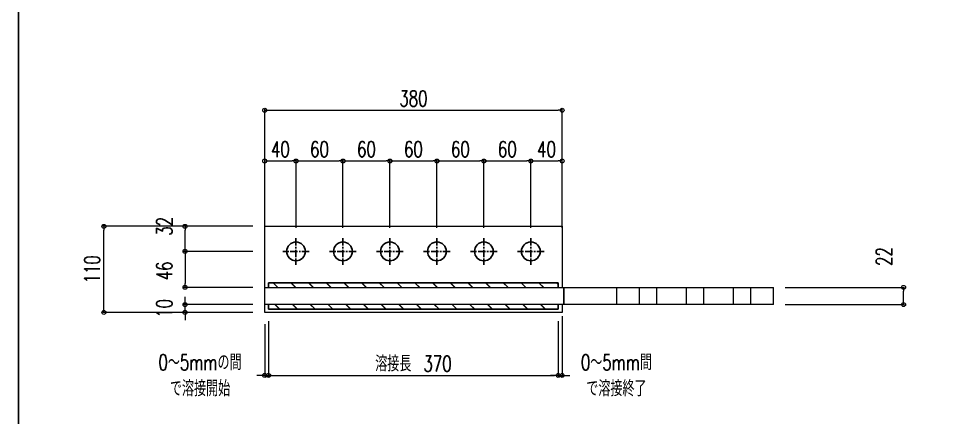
# Model space of a CAD drawing. Header units: millimetres. Extents: x -11384 to 29624, y 0 to 17788.
# Drawn here: x 3444 to 4631, y 973 to 1483 of the extents above; entities that cross this region are included whole.
import ezdxf

# ---------------------------------------------------------------- set-up
doc = ezdxf.new("R2010")
doc.units = ezdxf.units.MM
doc.header["$LTSCALE"] = 5
doc.linetypes.add('ACAD_ISO03W100', pattern=[30, 12, -18])
doc.linetypes.add('CENTER1', pattern=[10, 6.25, -1.25, 1.25, -1.25])
doc.layers.get('0').update_dxf_attribs({"color": 255})
doc.layers.get('DEFPOINTS').update_dxf_attribs({"color": 255})
for name, color, linetype in [('寸法', 4, 'Continuous'), ('溶接', 241, 'Continuous'), ('補助線', 7, 'ACAD_ISO03W100'), ('金物', 142, 'Continuous')]:
    doc.layers.add(name, color=color, linetype=linetype)
doc.styles.add('KANJI', font='simplex.shx', dxfattribs={"width": 0.7, "bigfont": 'extfont2.shx'})
doc.dimstyles.new('一般寸法-小さめ', dxfattribs={"dimscale": 10, "dimtxt": 2, "dimasz": 0.5, "dimexe": 0.125, "dimexo": 1.5, "dimgap": 0.5, "dimtad": 1, "dimtxsty": 'KANJI', "dimblk": 'ORIGIN', "dimcen": 0, "dimclrd": 256, "dimclre": 256, "dimclrt": 256, "dimadec": 0, "dimazin": 0, "dimtfac": 1, "dimtmove": 2, "dimatfit": 2, "dimfxl": 0, "dimtolj": 2, "dimlwd": 5, "dimlwe": 5, "dimarcsym": 0})

# ---------------------------------------------------------------- blocks, each defined once
blk = doc.blocks.new('_Origin')
at = {"color": 0, "linetype": 'ByBlock', "lineweight": -2}
blk.add_line((0, 0), (-1, 0), dxfattribs=at)
blk.add_circle((0, 0), 0.5, dxfattribs=at)
blk = doc.blocks.new('*D808')
at = {"layer": 'DEFPOINTS', "color": 0, "transparency": 16777216}
for p in [(4408.4, 1139.6), (4574.5, 1139.6), (4408.4, 1117.6)]:
    blk.add_point(p, dxfattribs=at)
at = {"layer": '寸法', "lineweight": 5, "transparency": 16777216}
for p, q in [((4423.4, 1139.6), (4575.8, 1139.6)), ((4574.5, 1122.6), (4574.5, 1134.6)), ((4423.4, 1117.6), (4575.8, 1117.6))]:
    blk.add_line(p, q, dxfattribs=at)
at = {"layer": '寸法', "lineweight": 5, "transparency": 16777216, "xscale": 5, "yscale": 5, "zscale": 5}
for p, rotation in [((4574.5, 1139.6), 90), ((4574.5, 1117.6), 270)]:
    blk.add_blockref('_Origin', p, dxfattribs=dict(at, rotation=rotation))
at = {"layer": '寸法', "transparency": 16777216, "insert": (4549.5, 1179), "char_height": 20, "attachment_point": 5, "rotation": 90, "style": 'KANJI'}
blk.add_mtext('\\A2;22', dxfattribs=at)
blk = doc.blocks.new('*D809')
at = {"layer": 'DEFPOINTS', "color": 0, "transparency": 16777216}
for p in [(3553, 1217.6), (3758.4, 1217.6), (3758.4, 1107.6)]:
    blk.add_point(p, dxfattribs=at)
at = {"layer": '寸法', "lineweight": 5, "transparency": 16777216}
for p, q in [((3743.4, 1217.6), (3551.7, 1217.6)), ((3553, 1112.6), (3553, 1212.6)), ((3743.4, 1107.6), (3551.7, 1107.6))]:
    blk.add_line(p, q, dxfattribs=at)
at = {"layer": '寸法', "lineweight": 5, "transparency": 16777216, "xscale": 5, "yscale": 5, "zscale": 5}
for p, rotation in [((3553, 1217.6), 90), ((3553, 1107.6), 270)]:
    blk.add_blockref('_Origin', p, dxfattribs=dict(at, rotation=rotation))
at = {"layer": '寸法', "transparency": 16777216, "insert": (3538, 1162.6), "char_height": 20, "attachment_point": 5, "rotation": 90, "style": 'KANJI'}
blk.add_mtext('\\A2;110', dxfattribs=at)
blk = doc.blocks.new('*D805')
at = {"layer": 'DEFPOINTS', "color": 0, "transparency": 16777216}
for p in [(3656.6, 1117.6), (3758.4, 1117.6), (3758.4, 1107.6)]:
    blk.add_point(p, dxfattribs=at)
at = {"layer": '寸法', "lineweight": 5, "transparency": 16777216}
for p, q in [((3656.6, 1122.6), (3656.6, 1127.6)), ((3743.4, 1117.6), (3655.3, 1117.6)), ((3656.6, 1107.6), (3656.6, 1117.6)), ((3743.4, 1107.6), (3655.3, 1107.6)), ((3656.6, 1102.6), (3656.6, 1097.6))]:
    blk.add_line(p, q, dxfattribs=at)
at = {"layer": '寸法', "lineweight": 5, "transparency": 16777216, "xscale": 5, "yscale": 5, "zscale": 5}
for p, rotation in [((3656.6, 1117.6), 270), ((3656.6, 1107.6), 90)]:
    blk.add_blockref('_Origin', p, dxfattribs=dict(at, rotation=rotation))
at = {"layer": '寸法', "transparency": 16777216, "insert": (3630.3, 1112.7), "char_height": 20, "attachment_point": 5, "rotation": 90, "style": 'KANJI'}
blk.add_mtext('\\A2;10', dxfattribs=at)
blk = doc.blocks.new('*D806')
at = {"layer": 'DEFPOINTS', "color": 0, "transparency": 16777216}
for p in [(3656.6, 1217.6), (3758.4, 1217.6), (3758.4, 1185.6)]:
    blk.add_point(p, dxfattribs=at)
at = {"layer": '寸法', "lineweight": 5, "transparency": 16777216}
for p, q in [((3743.4, 1217.6), (3655.3, 1217.6)), ((3656.6, 1190.6), (3656.6, 1212.6)), ((3743.4, 1185.6), (3655.3, 1185.6))]:
    blk.add_line(p, q, dxfattribs=at)
at = {"layer": '寸法', "lineweight": 5, "transparency": 16777216, "xscale": 5, "yscale": 5, "zscale": 5}
for p, rotation in [((3656.6, 1217.6), 90), ((3656.6, 1185.6), 270)]:
    blk.add_blockref('_Origin', p, dxfattribs=dict(at, rotation=rotation))
at = {"layer": '寸法', "transparency": 16777216, "insert": (3630.3, 1217.6), "char_height": 20, "attachment_point": 5, "rotation": 90, "style": 'KANJI'}
blk.add_mtext('\\A2;32', dxfattribs=at)
blk = doc.blocks.new('*D807')
at = {"layer": 'DEFPOINTS', "color": 0, "transparency": 16777216}
for p in [(3758.4, 1185.6), (3656.6, 1139.6), (3758.4, 1139.6)]:
    blk.add_point(p, dxfattribs=at)
at = {"layer": '寸法', "lineweight": 5, "transparency": 16777216}
for p, q in [((3743.4, 1185.6), (3655.3, 1185.6)), ((3656.6, 1180.6), (3656.6, 1144.6)), ((3743.4, 1139.6), (3655.3, 1139.6))]:
    blk.add_line(p, q, dxfattribs=at)
at = {"layer": '寸法', "lineweight": 5, "transparency": 16777216, "xscale": 5, "yscale": 5, "zscale": 5}
for p, rotation in [((3656.6, 1185.6), 90), ((3656.6, 1139.6), 270)]:
    blk.add_blockref('_Origin', p, dxfattribs=dict(at, rotation=rotation))
at = {"layer": '寸法', "transparency": 16777216, "insert": (3630.3, 1160.6), "char_height": 20, "attachment_point": 5, "rotation": 90, "style": 'KANJI'}
blk.add_mtext('\\A2;46', dxfattribs=at)
blk = doc.blocks.new('*D834')
at = {"layer": 'DEFPOINTS', "color": 0, "linetype": 'Continuous', "transparency": 16777216}
for p in [(3758.4, 1107.6), (3763.4, 1107.6), (3763.4, 1027.1)]:
    blk.add_point(p, dxfattribs=at)
at = {"layer": '寸法', "linetype": 'Continuous', "lineweight": 5, "transparency": 16777216}
for p, q in [((3758.4, 1092.6), (3758.4, 1025.9)), ((3763.4, 1092.6), (3763.4, 1025.9)), ((3753.4, 1027.1), (3748.4, 1027.1)), ((3758.4, 1027.1), (3763.4, 1027.1)), ((3768.4, 1027.1), (3773.4, 1027.1))]:
    blk.add_line(p, q, dxfattribs=at)
at = {"layer": '寸法', "linetype": 'Continuous', "lineweight": 5, "transparency": 16777216, "xscale": 5, "yscale": 5, "zscale": 5}
blk.add_blockref('_Origin', (3758.4, 1027.1), dxfattribs=at)
at = {"layer": '寸法', "linetype": 'Continuous', "lineweight": 5, "transparency": 16777216, "xscale": 5, "yscale": 5, "zscale": 5, "rotation": 180}
blk.add_blockref('_Origin', (3763.4, 1027.1), dxfattribs=at)
at = {"layer": '寸法', "linetype": 'Continuous', "transparency": 16777216, "insert": (3675.8, 1027.1), "char_height": 20, "attachment_point": 5, "style": 'KANJI'}
blk.add_mtext('\\A2;0～5mmの間\\Pで溶接開始', dxfattribs=at)
blk = doc.blocks.new('*D835')
at = {"layer": 'DEFPOINTS', "color": 0, "linetype": 'Continuous', "transparency": 16777216}
for p in [(3763.4, 1111.6), (4133.4, 1111.6), (4133.4, 1027.1)]:
    blk.add_point(p, dxfattribs=at)
at = {"layer": '寸法', "linetype": 'Continuous', "lineweight": 5, "transparency": 16777216}
for p, q in [((3763.4, 1096.6), (3763.4, 1025.9)), ((4133.4, 1096.6), (4133.4, 1025.9)), ((3768.4, 1027.1), (4128.4, 1027.1))]:
    blk.add_line(p, q, dxfattribs=at)
at = {"layer": '寸法', "linetype": 'Continuous', "lineweight": 5, "transparency": 16777216, "xscale": 5, "yscale": 5, "zscale": 5, "rotation": 180}
blk.add_blockref('_Origin', (3763.4, 1027.1), dxfattribs=at)
at = {"layer": '寸法', "linetype": 'Continuous', "lineweight": 5, "transparency": 16777216, "xscale": 5, "yscale": 5, "zscale": 5}
blk.add_blockref('_Origin', (4133.4, 1027.1), dxfattribs=at)
at = {"layer": '寸法', "linetype": 'Continuous', "transparency": 16777216, "insert": (3948.4, 1042.1), "char_height": 20, "attachment_point": 5, "style": 'KANJI'}
blk.add_mtext('\\A2;溶接長\u3000370', dxfattribs=at)
blk = doc.blocks.new('*D836')
at = {"layer": 'DEFPOINTS', "color": 0, "linetype": 'Continuous', "transparency": 16777216}
for p in [(4138.4, 1117.6), (4133.4, 1111.6), (4138.4, 1027.1)]:
    blk.add_point(p, dxfattribs=at)
at = {"layer": '寸法', "linetype": 'Continuous', "lineweight": 5, "transparency": 16777216}
for p, q in [((4133.4, 1096.6), (4133.4, 1025.9)), ((4138.4, 1102.6), (4138.4, 1025.9)), ((4128.4, 1027.1), (4123.4, 1027.1)), ((4133.4, 1027.1), (4138.4, 1027.1)), ((4143.4, 1027.1), (4148.4, 1027.1))]:
    blk.add_line(p, q, dxfattribs=at)
at = {"layer": '寸法', "linetype": 'Continuous', "lineweight": 5, "transparency": 16777216, "xscale": 5, "yscale": 5, "zscale": 5}
blk.add_blockref('_Origin', (4133.4, 1027.1), dxfattribs=at)
at = {"layer": '寸法', "linetype": 'Continuous', "lineweight": 5, "transparency": 16777216, "xscale": 5, "yscale": 5, "zscale": 5, "rotation": 180}
blk.add_blockref('_Origin', (4138.4, 1027.1), dxfattribs=at)
at = {"layer": '寸法', "linetype": 'Continuous', "transparency": 16777216, "insert": (4207.7, 1027.1), "char_height": 20, "attachment_point": 5, "style": 'KANJI'}
blk.add_mtext('\\A2;0～5mm間\\Pで溶接終了', dxfattribs=at)
blk = doc.blocks.new('*D826')
at = {"layer": 'DEFPOINTS', "color": 0, "linetype": 'Continuous', "transparency": 16777216}
for p in [(3798.4, 1301.1), (3758.4, 1200.6), (3798.4, 1200.6)]:
    blk.add_point(p, dxfattribs=at)
at = {"layer": '寸法', "linetype": 'Continuous', "lineweight": 5, "transparency": 16777216}
for p, q in [((3758.4, 1215.6), (3758.4, 1302.3)), ((3763.4, 1301.1), (3793.4, 1301.1)), ((3798.4, 1215.6), (3798.4, 1302.3))]:
    blk.add_line(p, q, dxfattribs=at)
at = {"layer": '寸法', "linetype": 'Continuous', "lineweight": 5, "transparency": 16777216, "xscale": 5, "yscale": 5, "zscale": 5, "rotation": 180}
blk.add_blockref('_Origin', (3758.4, 1301.1), dxfattribs=at)
at = {"layer": '寸法', "linetype": 'Continuous', "lineweight": 5, "transparency": 16777216, "xscale": 5, "yscale": 5, "zscale": 5}
blk.add_blockref('_Origin', (3798.4, 1301.1), dxfattribs=at)
at = {"layer": '寸法', "linetype": 'Continuous', "transparency": 16777216, "insert": (3778.4, 1316.1), "char_height": 20, "attachment_point": 5, "style": 'KANJI'}
blk.add_mtext('\\A2;40', dxfattribs=at)
blk = doc.blocks.new('*D827')
at = {"layer": 'DEFPOINTS', "color": 0, "linetype": 'Continuous', "transparency": 16777216}
for p in [(3858.4, 1301.1), (3798.4, 1200.6), (3858.4, 1200.6)]:
    blk.add_point(p, dxfattribs=at)
at = {"layer": '寸法', "linetype": 'Continuous', "lineweight": 5, "transparency": 16777216}
for p, q in [((3798.4, 1215.6), (3798.4, 1302.3)), ((3803.4, 1301.1), (3853.4, 1301.1)), ((3858.4, 1215.6), (3858.4, 1302.3))]:
    blk.add_line(p, q, dxfattribs=at)
at = {"layer": '寸法', "linetype": 'Continuous', "lineweight": 5, "transparency": 16777216, "xscale": 5, "yscale": 5, "zscale": 5, "rotation": 180}
blk.add_blockref('_Origin', (3798.4, 1301.1), dxfattribs=at)
at = {"layer": '寸法', "linetype": 'Continuous', "lineweight": 5, "transparency": 16777216, "xscale": 5, "yscale": 5, "zscale": 5}
blk.add_blockref('_Origin', (3858.4, 1301.1), dxfattribs=at)
at = {"layer": '寸法', "linetype": 'Continuous', "transparency": 16777216, "insert": (3828.4, 1316.1), "char_height": 20, "attachment_point": 5, "style": 'KANJI'}
blk.add_mtext('\\A2;60', dxfattribs=at)
blk = doc.blocks.new('*D828')
at = {"layer": 'DEFPOINTS', "color": 0, "linetype": 'Continuous', "transparency": 16777216}
for p in [(3918.4, 1301.1), (3858.4, 1200.6), (3918.4, 1200.6)]:
    blk.add_point(p, dxfattribs=at)
at = {"layer": '寸法', "linetype": 'Continuous', "lineweight": 5, "transparency": 16777216}
for p, q in [((3858.4, 1215.6), (3858.4, 1302.3)), ((3863.4, 1301.1), (3913.4, 1301.1)), ((3918.4, 1215.6), (3918.4, 1302.3))]:
    blk.add_line(p, q, dxfattribs=at)
at = {"layer": '寸法', "linetype": 'Continuous', "lineweight": 5, "transparency": 16777216, "xscale": 5, "yscale": 5, "zscale": 5, "rotation": 180}
blk.add_blockref('_Origin', (3858.4, 1301.1), dxfattribs=at)
at = {"layer": '寸法', "linetype": 'Continuous', "lineweight": 5, "transparency": 16777216, "xscale": 5, "yscale": 5, "zscale": 5}
blk.add_blockref('_Origin', (3918.4, 1301.1), dxfattribs=at)
at = {"layer": '寸法', "linetype": 'Continuous', "transparency": 16777216, "insert": (3888.4, 1316.1), "char_height": 20, "attachment_point": 5, "style": 'KANJI'}
blk.add_mtext('\\A2;60', dxfattribs=at)
blk = doc.blocks.new('*D829')
at = {"layer": 'DEFPOINTS', "color": 0, "linetype": 'Continuous', "transparency": 16777216}
for p in [(3978.4, 1301.1), (3918.4, 1200.6), (3978.4, 1200.6)]:
    blk.add_point(p, dxfattribs=at)
at = {"layer": '寸法', "linetype": 'Continuous', "lineweight": 5, "transparency": 16777216}
for p, q in [((3918.4, 1215.6), (3918.4, 1302.3)), ((3923.4, 1301.1), (3973.4, 1301.1)), ((3978.4, 1215.6), (3978.4, 1302.3))]:
    blk.add_line(p, q, dxfattribs=at)
at = {"layer": '寸法', "linetype": 'Continuous', "lineweight": 5, "transparency": 16777216, "xscale": 5, "yscale": 5, "zscale": 5, "rotation": 180}
blk.add_blockref('_Origin', (3918.4, 1301.1), dxfattribs=at)
at = {"layer": '寸法', "linetype": 'Continuous', "lineweight": 5, "transparency": 16777216, "xscale": 5, "yscale": 5, "zscale": 5}
blk.add_blockref('_Origin', (3978.4, 1301.1), dxfattribs=at)
at = {"layer": '寸法', "linetype": 'Continuous', "transparency": 16777216, "insert": (3948.4, 1316.1), "char_height": 20, "attachment_point": 5, "style": 'KANJI'}
blk.add_mtext('\\A2;60', dxfattribs=at)
blk = doc.blocks.new('*D830')
at = {"layer": 'DEFPOINTS', "color": 0, "linetype": 'Continuous', "transparency": 16777216}
for p in [(4038.4, 1301.1), (3978.4, 1200.6), (4038.4, 1200.6)]:
    blk.add_point(p, dxfattribs=at)
at = {"layer": '寸法', "linetype": 'Continuous', "lineweight": 5, "transparency": 16777216}
for p, q in [((3978.4, 1215.6), (3978.4, 1302.3)), ((3983.4, 1301.1), (4033.4, 1301.1)), ((4038.4, 1215.6), (4038.4, 1302.3))]:
    blk.add_line(p, q, dxfattribs=at)
at = {"layer": '寸法', "linetype": 'Continuous', "lineweight": 5, "transparency": 16777216, "xscale": 5, "yscale": 5, "zscale": 5, "rotation": 180}
blk.add_blockref('_Origin', (3978.4, 1301.1), dxfattribs=at)
at = {"layer": '寸法', "linetype": 'Continuous', "lineweight": 5, "transparency": 16777216, "xscale": 5, "yscale": 5, "zscale": 5}
blk.add_blockref('_Origin', (4038.4, 1301.1), dxfattribs=at)
at = {"layer": '寸法', "linetype": 'Continuous', "transparency": 16777216, "insert": (4008.4, 1316.1), "char_height": 20, "attachment_point": 5, "style": 'KANJI'}
blk.add_mtext('\\A2;60', dxfattribs=at)
blk = doc.blocks.new('*D831')
at = {"layer": 'DEFPOINTS', "color": 0, "linetype": 'Continuous', "transparency": 16777216}
for p in [(4098.4, 1301.1), (4038.4, 1200.6), (4098.4, 1200.6)]:
    blk.add_point(p, dxfattribs=at)
at = {"layer": '寸法', "linetype": 'Continuous', "lineweight": 5, "transparency": 16777216}
for p, q in [((4038.4, 1215.6), (4038.4, 1302.3)), ((4043.4, 1301.1), (4093.4, 1301.1)), ((4098.4, 1215.6), (4098.4, 1302.3))]:
    blk.add_line(p, q, dxfattribs=at)
at = {"layer": '寸法', "linetype": 'Continuous', "lineweight": 5, "transparency": 16777216, "xscale": 5, "yscale": 5, "zscale": 5, "rotation": 180}
blk.add_blockref('_Origin', (4038.4, 1301.1), dxfattribs=at)
at = {"layer": '寸法', "linetype": 'Continuous', "lineweight": 5, "transparency": 16777216, "xscale": 5, "yscale": 5, "zscale": 5}
blk.add_blockref('_Origin', (4098.4, 1301.1), dxfattribs=at)
at = {"layer": '寸法', "linetype": 'Continuous', "transparency": 16777216, "insert": (4068.4, 1316.1), "char_height": 20, "attachment_point": 5, "style": 'KANJI'}
blk.add_mtext('\\A2;60', dxfattribs=at)
blk = doc.blocks.new('*D832')
at = {"layer": 'DEFPOINTS', "color": 0, "linetype": 'Continuous', "transparency": 16777216}
for p in [(4138.4, 1301.1), (4098.4, 1200.6), (4138.4, 1200.6)]:
    blk.add_point(p, dxfattribs=at)
at = {"layer": '寸法', "linetype": 'Continuous', "lineweight": 5, "transparency": 16777216}
for p, q in [((4098.4, 1215.6), (4098.4, 1302.3)), ((4103.4, 1301.1), (4133.4, 1301.1)), ((4138.4, 1215.6), (4138.4, 1302.3))]:
    blk.add_line(p, q, dxfattribs=at)
at = {"layer": '寸法', "linetype": 'Continuous', "lineweight": 5, "transparency": 16777216, "xscale": 5, "yscale": 5, "zscale": 5, "rotation": 180}
blk.add_blockref('_Origin', (4098.4, 1301.1), dxfattribs=at)
at = {"layer": '寸法', "linetype": 'Continuous', "lineweight": 5, "transparency": 16777216, "xscale": 5, "yscale": 5, "zscale": 5}
blk.add_blockref('_Origin', (4138.4, 1301.1), dxfattribs=at)
at = {"layer": '寸法', "linetype": 'Continuous', "transparency": 16777216, "insert": (4118.4, 1316.1), "char_height": 20, "attachment_point": 5, "style": 'KANJI'}
blk.add_mtext('\\A2;40', dxfattribs=at)
blk = doc.blocks.new('*D833')
at = {"layer": 'DEFPOINTS', "color": 0, "linetype": 'Continuous', "transparency": 16777216}
for p in [(4138.4, 1365.9), (3758.4, 1200.6), (4138.4, 1200.6)]:
    blk.add_point(p, dxfattribs=at)
at = {"layer": '寸法', "linetype": 'Continuous', "lineweight": 5, "transparency": 16777216}
for p, q in [((3758.4, 1215.6), (3758.4, 1367.2)), ((3763.4, 1365.9), (4133.4, 1365.9)), ((4138.4, 1215.6), (4138.4, 1367.2))]:
    blk.add_line(p, q, dxfattribs=at)
at = {"layer": '寸法', "linetype": 'Continuous', "lineweight": 5, "transparency": 16777216, "xscale": 5, "yscale": 5, "zscale": 5, "rotation": 180}
blk.add_blockref('_Origin', (3758.4, 1365.9), dxfattribs=at)
at = {"layer": '寸法', "linetype": 'Continuous', "lineweight": 5, "transparency": 16777216, "xscale": 5, "yscale": 5, "zscale": 5}
blk.add_blockref('_Origin', (4138.4, 1365.9), dxfattribs=at)
at = {"layer": '寸法', "linetype": 'Continuous', "transparency": 16777216, "insert": (3948.4, 1380.9), "char_height": 20, "attachment_point": 5, "style": 'KANJI'}
blk.add_mtext('\\A2;380', dxfattribs=at)

msp = doc.modelspace()

# ---------------------------------------------------------------- hatches: boundary and pattern name
at = {"layer": '溶接', "ltscale": 6}
h = msp.add_hatch(dxfattribs=at)
h.set_pattern_fill('JIS_LC_20', color=256, scale=0.8, angle=90)
h.set_pattern_definition([(135, (1853.385, -1939.415), (-11.31371, -11.31371), []), (135, (1853.385, -1939.095), (-11.31371, -11.31371), [])])
h.paths.add_polyline_path([(3941.385, 1139.585), (3763.385, 1139.585), (3763.385, 1145.585), (3941.385, 1145.585)])
h.paths.add_polyline_path([(4124.385, 1139.585), (3941.385, 1139.585), (3941.385, 1145.585), (4124.385, 1145.585)])
h.paths.add_polyline_path([(4133.385, 1139.585), (4124.385, 1139.585), (4124.385, 1145.585), (4133.385, 1145.585)])
h = msp.add_hatch(dxfattribs=at)
h.set_pattern_fill('JIS_LC_20', color=256, scale=0.8, angle=90)
h.set_pattern_definition([(135, (1853.385, -1942.415), (-11.31371, -11.31371), []), (135, (1853.385, -1942.095), (-11.31371, -11.31371), [])])
h.paths.add_polyline_path([(3941.385, 1117.585), (3763.385, 1117.585), (3763.385, 1111.585), (3941.385, 1111.585)])
h.paths.add_polyline_path([(4124.385, 1117.585), (3941.385, 1117.585), (3941.385, 1111.585), (4124.385, 1111.585)])
h.paths.add_polyline_path([(4133.385, 1117.585), (4124.385, 1117.585), (4124.385, 1111.585), (4133.385, 1111.585)])

# ---------------------------------------------------------------- linework, layer by layer
at = {"linetype": 'Continuous', "lineweight": -3}
msp.add_lwpolyline([(3444, 2296), (6648, 2296), (6648, 80), (3444, 80)], close=True, dxfattribs=at)
at = {"layer": '寸法', "linetype": 'CENTER1', "ltscale": 0.3}
for p, q in [((3798.385, 1202.585), (3798.385, 1168.585)), ((3858.385, 1202.585), (3858.385, 1168.585)), ((3918.385, 1202.585), (3918.385, 1168.585)), ((3978.385, 1202.585), (3978.385, 1168.585)), ((4038.385, 1202.585), (4038.385, 1168.585)), ((4098.385, 1202.585), (4098.385, 1168.585)), ((3815.385, 1185.585), (3781.385, 1185.585)), ((3875.385, 1185.585), (3841.385, 1185.585)), ((3935.385, 1185.585), (3901.385, 1185.585)), ((3995.385, 1185.585), (3961.385, 1185.585)), ((4055.385, 1185.585), (4021.385, 1185.585)), ((4115.385, 1185.585), (4081.385, 1185.585))]:
    msp.add_line(p, q, dxfattribs=at)
at = {"layer": '溶接'}
for p, q in [((4133.385, 1145.585), (3763.385, 1145.585)), ((4133.385, 1139.585), (4133.385, 1145.585)), ((4133.385, 1117.585), (4133.385, 1111.585)), ((4133.385, 1111.585), (3763.385, 1111.585))]:
    msp.add_line(p, q, dxfattribs=at)
at = {"layer": '溶接', "linetype": 'Continuous'}
for p, q in [((3763.385, 1145.585), (3763.385, 1139.585)), ((3763.385, 1111.585), (3763.385, 1117.585))]:
    msp.add_line(p, q, dxfattribs=at)
at = {"layer": '補助線', "lineweight": 18}
for p, q in [((4237.385, 1117.585), (4237.385, 1139.585)), ((4259.385, 1117.585), (4259.385, 1139.585)), ((4297.385, 1117.585), (4297.385, 1139.585)), ((4319.385, 1117.585), (4319.385, 1139.585)), ((4357.385, 1117.585), (4357.385, 1139.585)), ((4379.385, 1117.585), (4379.385, 1139.585))]:
    msp.add_line(p, q, dxfattribs=at)
at = {"layer": '金物', "lineweight": 18}
for p, q in [((3758.385, 1107.585), (3758.385, 1217.585)), ((3758.385, 1217.585), (4138.385, 1217.585)), ((4138.385, 1217.585), (4138.385, 1139.585)), ((3758.385, 1139.585), (4408.385, 1139.585)), ((4208.385, 1117.585), (4208.385, 1139.585)), ((4408.385, 1117.585), (4408.385, 1139.585)), ((4408.385, 1117.585), (3758.385, 1117.585)), ((4138.385, 1117.585), (4138.385, 1107.585)), ((4138.385, 1107.585), (3758.385, 1107.585))]:
    msp.add_line(p, q, dxfattribs=at)
at = {"layer": '金物', "ltscale": 2}
msp.add_line((4140.385, 1139.585), (4140.385, 1117.585), dxfattribs=at)
at = {"layer": '金物', "ltscale": 2.5}
for centre in [(3798.385, 1185.585), (3858.385, 1185.585), (3918.385, 1185.585), (3978.385, 1185.585), (4038.385, 1185.585), (4098.385, 1185.585)]:
    msp.add_circle(centre, 12, dxfattribs=at)

# ---------------------------------------------------------------- dimensions: what is measured, and where the dimension line sits
at = {"layer": '寸法', "linetype": 'Continuous'}
for base, p1, p2, picture, middle in [((4138.385, 1365.941), (3758.385, 1200.585), (4138.385, 1200.585), '*D833', (3948.385, 1380.941)), ((3798.385, 1301.064), (3758.385, 1200.585), (3798.385, 1200.585), '*D826', (3778.385, 1316.064)), ((3858.385, 1301.064), (3798.385, 1200.585), (3858.385, 1200.585), '*D827', (3828.385, 1316.064)), ((3918.385, 1301.064), (3858.385, 1200.585), (3918.385, 1200.585), '*D828', (3888.385, 1316.064)), ((3978.385, 1301.064), (3918.385, 1200.585), (3978.385, 1200.585), '*D829', (3948.385, 1316.064)), ((4038.385, 1301.064), (3978.385, 1200.585), (4038.385, 1200.585), '*D830', (4008.385, 1316.064)), ((4098.385, 1301.064), (4038.385, 1200.585), (4098.385, 1200.585), '*D831', (4068.385, 1316.064)), ((4138.385, 1301.064), (4098.385, 1200.585), (4138.385, 1200.585), '*D832', (4118.385, 1316.064))]:
    dim = msp.add_linear_dim(base=base, p1=p1, p2=p2, dimstyle='一般寸法-小さめ', dxfattribs=at)
    dim.commit()
    dim.dimension.update_dxf_attribs({"geometry": picture, "text_midpoint": middle})
at = {"layer": '寸法'}
for base, p1, p2, angle, picture, middle in [((3656.577, 1217.585), (3758.385, 1185.585), (3758.385, 1217.585), 90, '*D806', (3630.327, 1217.585)), ((3656.577, 1139.585), (3758.385, 1185.585), (3758.385, 1139.585), 90, '*D807', (3630.327, 1160.585)), ((4574.505, 1139.585), (4408.385, 1117.585), (4408.385, 1139.585), 270, '*D808', (4549.505, 1179.001)), ((3656.577, 1117.585), (3758.385, 1107.585), (3758.385, 1117.585), 270, '*D805', (3630.327, 1112.734))]:
    dim = msp.add_linear_dim(base=base, p1=p1, p2=p2, angle=angle, dimstyle='一般寸法-小さめ', dxfattribs=at)
    dim.commit()
    dim.dimension.update_dxf_attribs({"geometry": picture, "text_midpoint": middle, "dimtype": 160})
dim = msp.add_linear_dim(base=(3552.957, 1217.585), p1=(3758.385, 1107.585), p2=(3758.385, 1217.585), angle=270, dimstyle='一般寸法-小さめ', dxfattribs=at)
dim.commit()
dim.dimension.update_dxf_attribs({"geometry": '*D809', "text_midpoint": (3537.957, 1162.585)})
at = {"layer": '寸法', "linetype": 'Continuous'}
for base, p1, p2, text, picture, middle in [((4138.385, 1027.105), (4133.385, 1111.585), (4138.385, 1117.585), '0～<>mm間\\Pで溶接終了', '*D836', (4207.728, 1027.105)), ((3763.385, 1027.105), (3758.385, 1107.585), (3763.385, 1107.585), '0～<>mmの間\\Pで溶接開始', '*D834', (3675.8, 1027.105))]:
    dim = msp.add_linear_dim(base=base, p1=p1, p2=p2, text=text, dimstyle='一般寸法-小さめ', dxfattribs=at)
    dim.commit()
    dim.dimension.update_dxf_attribs({"geometry": picture, "text_midpoint": middle, "dimtype": 160})
dim = msp.add_linear_dim(base=(4133.385, 1027.105), p1=(3763.385, 1111.585), p2=(4133.385, 1111.585), text='溶接長\u3000<>', dimstyle='一般寸法-小さめ', dxfattribs=at)
dim.commit()
dim.dimension.update_dxf_attribs({"geometry": '*D835', "text_midpoint": (3948.385, 1042.105)})

doc.saveas('drawing.dxf')
